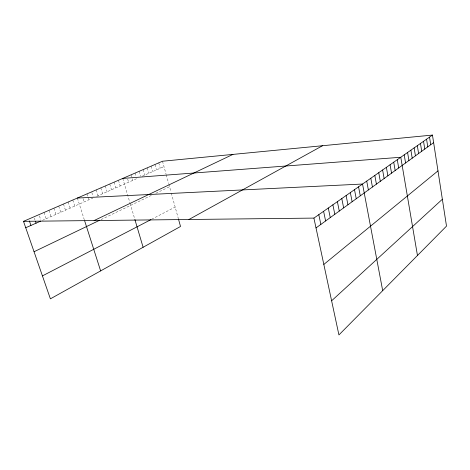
<?xml version="1.0" encoding="UTF-8"?>
<svg xmlns="http://www.w3.org/2000/svg" width="470" height="470" viewBox="0 0 470 470"><rect width="100%" height="100%" fill="white"/><g stroke="black" fill="none" stroke-linecap="round" stroke-linejoin="round"><path stroke-width="0.35" stroke-dasharray="2.35 1.76" d="M151.575 219.302L175.163 207.064M101.021 219.596L152.01 195.121M155.852 193.282L169.541 186.713M42.394 220.377L92.813 198.076M96.761 196.325L137.963 178.101M142.169 176.244L163.989 166.591M34.345 218.104L34.992 220.001M39.433 215.889L40.931 220.301M44.033 212.458L46.142 218.72M48.992 210.313L51.071 216.535M53.886 208.198L55.936 214.385M58.709 206.113L60.73 212.264M63.474 204.05L65.465 210.172M68.168 202.024L70.136 208.104M72.803 200.014L74.748 206.066M77.38 198.04L84.3 219.737M83.037 198.61L84.089 201.93M86.95 193.899L87.778 196.542M87.984 197.2L88.818 199.844M91.838 192.53L93.066 196.466M96.262 189.874L98.077 195.743M100.821 187.9L102.613 193.74M105.321 185.956L107.09 191.76M109.757 184.034L111.502 189.804M114.139 182.143L115.861 187.877M118.463 180.274L120.161 185.979M122.729 178.43L129.914 202.717M130.108 203.375L134.684 218.82M127.675 179.111L128.598 182.248M131.095 174.811L132.728 180.415M135.196 173.036L136.206 176.52M139.249 171.286L140.642 176.133M143.25 169.553L144.825 175.069M147.198 167.849L148.755 173.33M151.099 166.163L152.633 171.615M154.947 164.494L156.463 169.917M158.754 162.849L160.252 168.242M162.508 161.228L166.08 174.176M166.257 174.805L168.683 183.588M168.853 184.211L170.957 191.836M171.309 193.111L178.424 218.885"/><path stroke-width="0.7" d="M331.614 300.794L442.358 199.257M323.83 264.434L437.981 170.88M316.01 227.927L433.628 142.639M313.907 218.098L432.459 135.072L446.5 226.117L338.923 334.928L313.907 218.098L23.5 221.335L50.396 298.844L180.515 226.47L178.612 219.578M188.94 219.49L322.514 145.724M42.435 275.896L150.929 219.637M34.052 251.732L99.722 220.219M94.094 220.547L232.944 154.401M25.727 227.75L40.508 221.211M23.5 221.335L162.508 161.228L432.459 135.072M122.729 178.43L400.781 157.262L417.46 255.492M77.38 198.04L362.546 184.034L382.697 290.648M29.399 220.982L30.938 225.441M35.426 221.27L36.072 223.174M84.7 220.982L100.627 270.902M134.878 219.49L143.103 247.279M318.801 214.667L320.863 224.407M323.595 211.312L325.616 220.965M328.289 208.028L330.263 217.592M332.883 204.808L334.816 214.291M337.378 201.659L339.275 211.059M341.79 198.569L343.646 207.887M346.108 195.549L347.929 204.785M350.338 192.583L352.13 201.736M354.492 189.674L356.242 198.757M358.557 186.825L360.279 195.826M366.723 181.109L368.374 189.956M370.812 178.248L372.434 187.013M374.825 175.439L376.411 184.128M378.75 172.684L380.306 181.303M382.603 169.987L384.131 178.53M386.381 167.343L387.879 175.815M390.082 164.753L391.557 173.148M393.719 162.209L395.158 170.534M397.279 159.712L398.695 167.966M404.212 154.859L405.575 162.978M407.584 152.497L408.923 160.552M410.892 150.183L412.208 158.173M417.331 145.671L418.6 153.537M414.14 147.903L415.433 155.834M420.462 143.479L421.713 151.281M423.541 141.323L424.768 149.061M426.566 139.202L427.771 146.887M429.539 137.123L430.726 144.742"/></g></svg>
